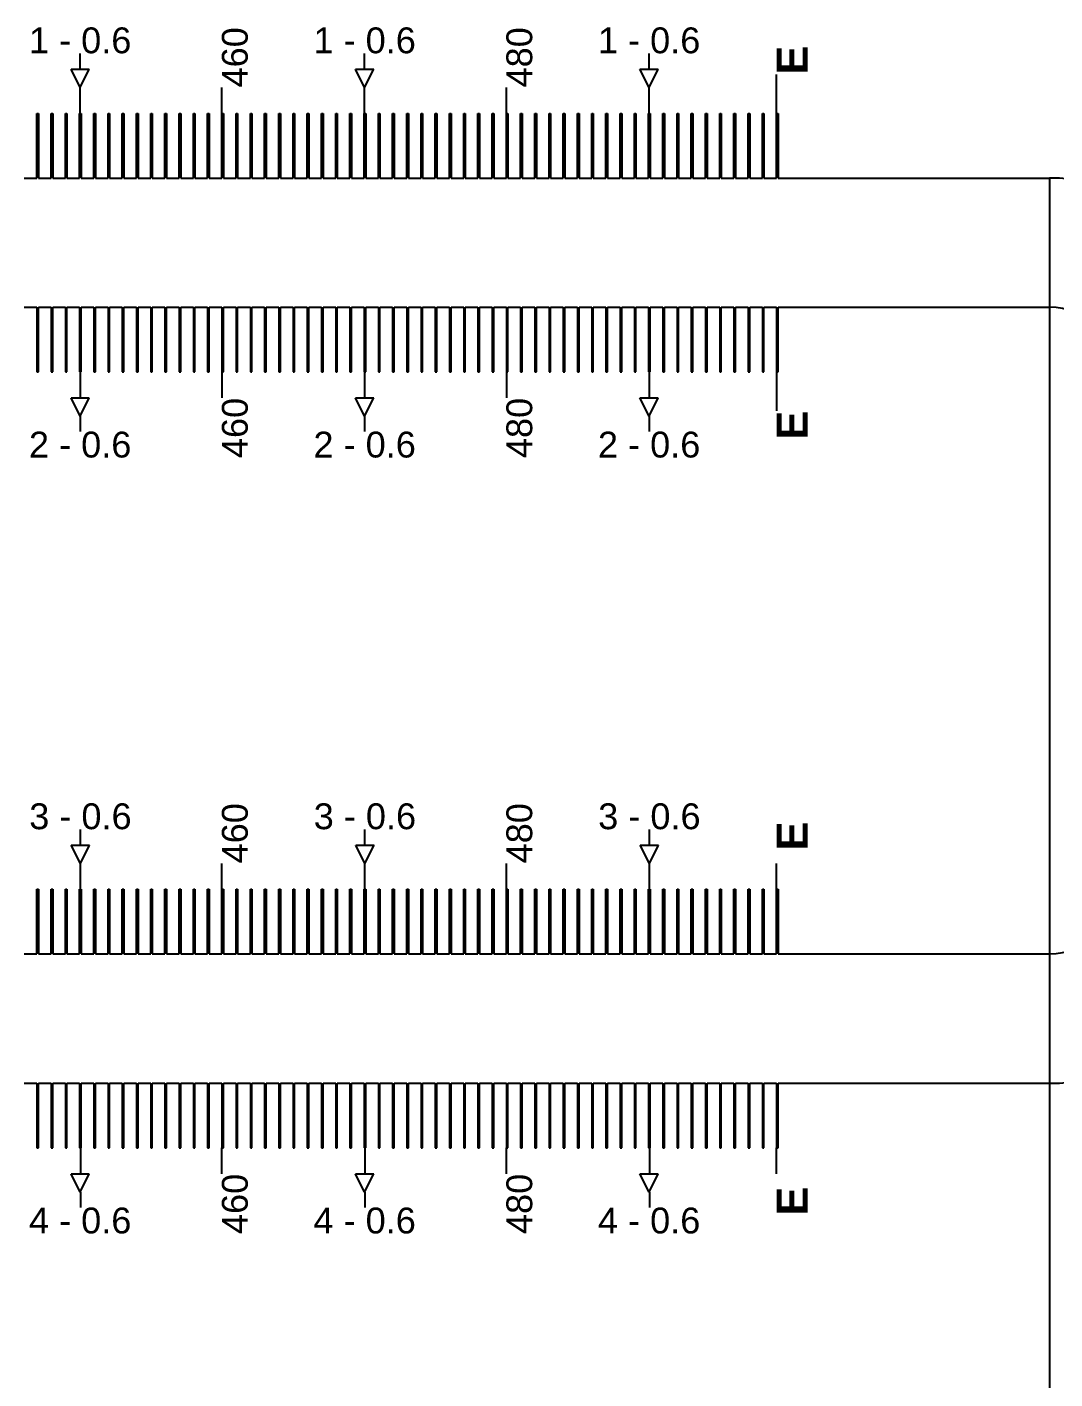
# Model space of a CAD drawing. Extents: x -119394 to 128420, y 74496 to 185496.
# Drawn here: x 46285 to 46682, y 112807 to 113329 of the extents above; entities that cross this region are included whole.
import ezdxf

# ---------------------------------------------------------------- set-up
doc = ezdxf.new("R2010")
doc.units = 13
for name, color, linetype in [('CL - Label-1', 120, 'Continuous'), ('CL - Label-2', 132, 'Continuous'), ('CL - Main', 150, 'Continuous')]:
    doc.layers.add(name, color=color, linetype=linetype)
doc.layers.add('CL - Sub-Micro', color=7, linetype='Continuous', true_color=0x47d1ff)
doc.styles.get("Standard").update_dxf_attribs({"font": 'arial.ttf'})

msp = doc.modelspace()

# ---------------------------------------------------------------- linework, layer by layer
for p, q in [((46305.49, 113312.94), (46305.49, 113318.94)), ((46415.49, 113312.94), (46415.49, 113318.94)), ((46525.49, 113312.94), (46525.49, 113318.94)), ((46574.79, 113295.86), (46574.79, 113310.86)), ((46305.49, 113295.86), (46305.49, 113305.86)), ((46360.29, 113295.86), (46360.29, 113305.86)), ((46415.49, 113295.86), (46415.49, 113305.86)), ((46470.29, 113295.86), (46470.29, 113305.86)), ((46525.49, 113295.86), (46525.49, 113305.86)), ((46680.29, 113270.86), (46680.29, 112320.86)), ((46305.49, 113195.86), (46305.49, 113185.86)), ((46360.29, 113195.86), (46360.29, 113185.86)), ((46415.49, 113195.86), (46415.49, 113185.86)), ((46470.29, 113195.86), (46470.29, 113185.86)), ((46525.49, 113195.86), (46525.49, 113185.86)), ((46574.79, 113195.86), (46574.79, 113180.86)), ((46305.49, 113178.79), (46305.49, 113172.79)), ((46415.49, 113178.79), (46415.49, 113172.79)), ((46525.49, 113178.79), (46525.49, 113172.79)), ((46305.59, 113012.94), (46305.59, 113018.94)), ((46415.59, 113012.94), (46415.59, 113018.94)), ((46525.59, 113012.94), (46525.59, 113018.94)), ((46305.59, 112995.86), (46305.59, 113005.86)), ((46360.29, 112995.86), (46360.29, 113005.86)), ((46415.59, 112995.86), (46415.59, 113005.86)), ((46470.29, 112995.86), (46470.29, 113005.86)), ((46525.59, 112995.86), (46525.59, 113005.86)), ((46574.79, 112995.86), (46574.79, 113005.86)), ((46305.59, 112895.86), (46305.59, 112885.86)), ((46360.29, 112885.86), (46360.29, 112895.86)), ((46415.59, 112895.86), (46415.59, 112885.86)), ((46470.29, 112885.86), (46470.29, 112895.86)), ((46525.59, 112895.86), (46525.59, 112885.86)), ((46574.79, 112885.86), (46574.79, 112895.86)), ((46305.59, 112878.79), (46305.59, 112872.79)), ((46415.59, 112878.79), (46415.59, 112872.79)), ((46525.59, 112878.79), (46525.59, 112872.79))]:
    msp.add_line(p, q)
at = {"layer": 'CL - Label-2'}
for p, q in [((46305.49, 113305.86), (46301.95, 113312.96)), ((46301.95, 113312.96), (46309.02, 113312.96)), ((46305.49, 113305.86), (46309.02, 113312.96)), ((46415.49, 113305.86), (46411.95, 113312.96)), ((46411.95, 113312.96), (46419.02, 113312.96)), ((46415.49, 113305.86), (46419.02, 113312.96)), ((46525.49, 113305.86), (46521.95, 113312.96)), ((46521.95, 113312.96), (46529.02, 113312.96)), ((46525.49, 113305.86), (46529.02, 113312.96)), ((46305.49, 113178.79), (46301.95, 113185.89)), ((46301.95, 113185.89), (46309.02, 113185.89)), ((46305.49, 113178.79), (46309.02, 113185.89)), ((46415.49, 113178.79), (46411.95, 113185.89)), ((46411.95, 113185.89), (46419.02, 113185.89)), ((46415.49, 113178.79), (46419.02, 113185.89)), ((46525.49, 113178.79), (46521.95, 113185.89)), ((46521.95, 113185.89), (46529.02, 113185.89)), ((46525.49, 113178.79), (46529.02, 113185.89)), ((46305.59, 113005.86), (46302.05, 113012.96)), ((46302.05, 113012.96), (46309.12, 113012.96)), ((46305.59, 113005.86), (46309.12, 113012.96)), ((46415.59, 113005.86), (46412.05, 113012.96)), ((46412.05, 113012.96), (46419.12, 113012.96)), ((46415.59, 113005.86), (46419.12, 113012.96)), ((46525.59, 113005.86), (46522.05, 113012.96)), ((46522.05, 113012.96), (46529.12, 113012.96)), ((46525.59, 113005.86), (46529.12, 113012.96)), ((46305.49, 112878.79), (46301.95, 112885.89)), ((46301.95, 112885.89), (46309.02, 112885.89)), ((46305.49, 112878.79), (46309.02, 112885.89)), ((46415.49, 112878.79), (46411.95, 112885.89)), ((46411.95, 112885.89), (46419.02, 112885.89)), ((46415.49, 112878.79), (46419.02, 112885.89)), ((46525.49, 112878.79), (46521.95, 112885.89)), ((46521.95, 112885.89), (46529.02, 112885.89)), ((46525.49, 112878.79), (46529.02, 112885.89))]:
    msp.add_line(p, q, dxfattribs=at)
at = {"layer": 'CL - Main'}
for centre, radius, start, end in [((46680.29, 113195.86), 75, 0, 90), ((46680.29, 113195.86), 25, 0, 90), ((46680.29, 112995.86), 25, 270, 0), ((46680.29, 112995.86), 75, 270, 0)]:
    msp.add_arc(centre, radius, start, end, dxfattribs=at)
at = {"layer": 'CL - Sub-Micro'}
for p, q in [((46288.79, 113270.86), (46288.79, 113295.86)), ((46288.79, 113295.86), (46289.39, 113295.86)), ((46289.39, 113295.86), (46289.39, 113270.86)), ((46294.29, 113270.86), (46294.29, 113295.86)), ((46294.29, 113295.86), (46294.89, 113295.86)), ((46294.89, 113295.86), (46294.89, 113270.86)), ((46299.79, 113270.86), (46299.79, 113295.86)), ((46299.79, 113295.86), (46300.39, 113295.86)), ((46300.39, 113295.86), (46300.39, 113270.86)), ((46305.29, 113270.86), (46305.29, 113295.86)), ((46305.29, 113295.86), (46305.89, 113295.86)), ((46305.89, 113295.86), (46305.89, 113270.86)), ((46310.79, 113270.86), (46310.79, 113295.86)), ((46310.79, 113295.86), (46311.39, 113295.86)), ((46311.39, 113295.86), (46311.39, 113270.86)), ((46316.29, 113270.86), (46316.29, 113295.86)), ((46316.29, 113295.86), (46316.89, 113295.86)), ((46316.89, 113295.86), (46316.89, 113270.86)), ((46321.79, 113270.86), (46321.79, 113295.86)), ((46321.79, 113295.86), (46322.39, 113295.86)), ((46322.39, 113295.86), (46322.39, 113270.86)), ((46327.29, 113270.86), (46327.29, 113295.86)), ((46327.29, 113295.86), (46327.89, 113295.86)), ((46327.89, 113295.86), (46327.89, 113270.86)), ((46332.79, 113270.86), (46332.79, 113295.86)), ((46332.79, 113295.86), (46333.39, 113295.86)), ((46333.39, 113295.86), (46333.39, 113270.86)), ((46338.29, 113270.86), (46338.29, 113295.86)), ((46338.29, 113295.86), (46338.89, 113295.86)), ((46338.89, 113295.86), (46338.89, 113270.86)), ((46343.79, 113270.86), (46343.79, 113295.86)), ((46343.79, 113295.86), (46344.39, 113295.86)), ((46344.39, 113295.86), (46344.39, 113270.86)), ((46349.29, 113270.86), (46349.29, 113295.86)), ((46349.29, 113295.86), (46349.89, 113295.86)), ((46349.89, 113295.86), (46349.89, 113270.86)), ((46354.79, 113270.86), (46354.79, 113295.86)), ((46354.79, 113295.86), (46355.39, 113295.86)), ((46355.39, 113295.86), (46355.39, 113270.86)), ((46360.29, 113270.86), (46360.29, 113295.86)), ((46360.29, 113295.86), (46360.89, 113295.86)), ((46360.89, 113295.86), (46360.89, 113270.86)), ((46365.79, 113270.86), (46365.79, 113295.86)), ((46365.79, 113295.86), (46366.39, 113295.86)), ((46366.39, 113295.86), (46366.39, 113270.86)), ((46371.29, 113270.86), (46371.29, 113295.86)), ((46371.29, 113295.86), (46371.89, 113295.86)), ((46371.89, 113295.86), (46371.89, 113270.86)), ((46376.79, 113270.86), (46376.79, 113295.86)), ((46376.79, 113295.86), (46377.39, 113295.86)), ((46377.39, 113295.86), (46377.39, 113270.86)), ((46382.29, 113270.86), (46382.29, 113295.86)), ((46382.29, 113295.86), (46382.89, 113295.86)), ((46382.89, 113295.86), (46382.89, 113270.86)), ((46387.79, 113270.86), (46387.79, 113295.86)), ((46387.79, 113295.86), (46388.39, 113295.86)), ((46388.39, 113295.86), (46388.39, 113270.86)), ((46393.29, 113270.86), (46393.29, 113295.86)), ((46393.29, 113295.86), (46393.89, 113295.86)), ((46393.89, 113295.86), (46393.89, 113270.86)), ((46398.79, 113270.86), (46398.79, 113295.86)), ((46398.79, 113295.86), (46399.39, 113295.86)), ((46399.39, 113295.86), (46399.39, 113270.86)), ((46404.29, 113270.86), (46404.29, 113295.86)), ((46404.29, 113295.86), (46404.89, 113295.86)), ((46404.89, 113295.86), (46404.89, 113270.86)), ((46409.79, 113270.86), (46409.79, 113295.86)), ((46409.79, 113295.86), (46410.39, 113295.86)), ((46410.39, 113295.86), (46410.39, 113270.86)), ((46415.29, 113270.86), (46415.29, 113295.86)), ((46415.29, 113295.86), (46415.89, 113295.86)), ((46415.89, 113295.86), (46415.89, 113270.86)), ((46420.79, 113270.86), (46420.79, 113295.86)), ((46420.79, 113295.86), (46421.39, 113295.86)), ((46421.39, 113295.86), (46421.39, 113270.86)), ((46426.29, 113270.86), (46426.29, 113295.86)), ((46426.29, 113295.86), (46426.89, 113295.86)), ((46426.89, 113295.86), (46426.89, 113270.86)), ((46431.79, 113270.86), (46431.79, 113295.86)), ((46431.79, 113295.86), (46432.39, 113295.86)), ((46432.39, 113295.86), (46432.39, 113270.86)), ((46437.29, 113270.86), (46437.29, 113295.86)), ((46437.29, 113295.86), (46437.89, 113295.86)), ((46437.89, 113295.86), (46437.89, 113270.86)), ((46442.79, 113270.86), (46442.79, 113295.86)), ((46442.79, 113295.86), (46443.39, 113295.86)), ((46443.39, 113295.86), (46443.39, 113270.86)), ((46448.29, 113270.86), (46448.29, 113295.86)), ((46448.29, 113295.86), (46448.89, 113295.86)), ((46448.89, 113295.86), (46448.89, 113270.86)), ((46453.79, 113270.86), (46453.79, 113295.86)), ((46453.79, 113295.86), (46454.39, 113295.86)), ((46454.39, 113295.86), (46454.39, 113270.86)), ((46459.29, 113270.86), (46459.29, 113295.86)), ((46459.29, 113295.86), (46459.89, 113295.86)), ((46459.89, 113295.86), (46459.89, 113270.86)), ((46464.79, 113270.86), (46464.79, 113295.86)), ((46464.79, 113295.86), (46465.39, 113295.86)), ((46465.39, 113295.86), (46465.39, 113270.86)), ((46470.29, 113270.86), (46470.29, 113295.86)), ((46470.29, 113295.86), (46470.89, 113295.86)), ((46470.89, 113295.86), (46470.89, 113270.86)), ((46475.79, 113270.86), (46475.79, 113295.86)), ((46475.79, 113295.86), (46476.39, 113295.86)), ((46476.39, 113295.86), (46476.39, 113270.86)), ((46481.29, 113270.86), (46481.29, 113295.86)), ((46481.29, 113295.86), (46481.89, 113295.86)), ((46481.89, 113295.86), (46481.89, 113270.86)), ((46486.79, 113270.86), (46486.79, 113295.86)), ((46486.79, 113295.86), (46487.39, 113295.86)), ((46487.39, 113295.86), (46487.39, 113270.86)), ((46492.29, 113270.86), (46492.29, 113295.86)), ((46492.29, 113295.86), (46492.89, 113295.86)), ((46492.89, 113295.86), (46492.89, 113270.86)), ((46497.79, 113270.86), (46497.79, 113295.86)), ((46497.79, 113295.86), (46498.39, 113295.86)), ((46498.39, 113295.86), (46498.39, 113270.86)), ((46503.29, 113270.86), (46503.29, 113295.86)), ((46503.29, 113295.86), (46503.89, 113295.86)), ((46503.89, 113295.86), (46503.89, 113270.86)), ((46508.79, 113270.86), (46508.79, 113295.86)), ((46508.79, 113295.86), (46509.39, 113295.86)), ((46509.39, 113295.86), (46509.39, 113270.86)), ((46514.29, 113270.86), (46514.29, 113295.86)), ((46514.29, 113295.86), (46514.89, 113295.86)), ((46514.89, 113295.86), (46514.89, 113270.86)), ((46519.79, 113270.86), (46519.79, 113295.86)), ((46519.79, 113295.86), (46520.39, 113295.86)), ((46520.39, 113295.86), (46520.39, 113270.86)), ((46525.29, 113270.86), (46525.29, 113295.86)), ((46525.29, 113295.86), (46525.89, 113295.86)), ((46525.89, 113295.86), (46525.89, 113270.86)), ((46530.79, 113270.86), (46530.79, 113295.86)), ((46530.79, 113295.86), (46531.39, 113295.86)), ((46531.39, 113295.86), (46531.39, 113270.86)), ((46536.29, 113270.86), (46536.29, 113295.86)), ((46536.29, 113295.86), (46536.89, 113295.86)), ((46536.89, 113295.86), (46536.89, 113270.86)), ((46541.79, 113270.86), (46541.79, 113295.86)), ((46541.79, 113295.86), (46542.39, 113295.86)), ((46542.39, 113295.86), (46542.39, 113270.86)), ((46547.29, 113270.86), (46547.29, 113295.86)), ((46547.29, 113295.86), (46547.89, 113295.86)), ((46547.89, 113295.86), (46547.89, 113270.86)), ((46552.79, 113270.86), (46552.79, 113295.86)), ((46552.79, 113295.86), (46553.39, 113295.86)), ((46553.39, 113295.86), (46553.39, 113270.86)), ((46558.29, 113270.86), (46558.29, 113295.86)), ((46558.29, 113295.86), (46558.89, 113295.86)), ((46558.89, 113295.86), (46558.89, 113270.86)), ((46563.79, 113270.86), (46563.79, 113295.86)), ((46563.79, 113295.86), (46564.39, 113295.86)), ((46564.39, 113295.86), (46564.39, 113270.86)), ((46569.29, 113270.86), (46569.29, 113295.86)), ((46569.29, 113295.86), (46569.89, 113295.86)), ((46569.89, 113295.86), (46569.89, 113270.86)), ((46574.79, 113270.86), (46574.79, 113295.86)), ((46574.79, 113295.86), (46575.39, 113295.86)), ((46575.39, 113295.86), (46575.39, 113270.86)), ((46283.89, 113270.86), (46288.79, 113270.86)), ((46289.39, 113270.86), (46294.29, 113270.86)), ((46294.89, 113270.86), (46299.79, 113270.86)), ((46300.39, 113270.86), (46305.29, 113270.86)), ((46305.89, 113270.86), (46310.79, 113270.86)), ((46311.39, 113270.86), (46316.29, 113270.86)), ((46316.89, 113270.86), (46321.79, 113270.86)), ((46322.39, 113270.86), (46327.29, 113270.86)), ((46327.89, 113270.86), (46332.79, 113270.86)), ((46333.39, 113270.86), (46338.29, 113270.86)), ((46338.89, 113270.86), (46343.79, 113270.86)), ((46344.39, 113270.86), (46349.29, 113270.86)), ((46349.89, 113270.86), (46354.79, 113270.86)), ((46355.39, 113270.86), (46360.29, 113270.86)), ((46360.89, 113270.86), (46365.79, 113270.86)), ((46366.39, 113270.86), (46371.29, 113270.86)), ((46371.89, 113270.86), (46376.79, 113270.86)), ((46377.39, 113270.86), (46382.29, 113270.86)), ((46382.89, 113270.86), (46387.79, 113270.86)), ((46388.39, 113270.86), (46393.29, 113270.86)), ((46393.89, 113270.86), (46398.79, 113270.86)), ((46399.39, 113270.86), (46404.29, 113270.86)), ((46404.89, 113270.86), (46409.79, 113270.86)), ((46410.39, 113270.86), (46415.29, 113270.86)), ((46415.89, 113270.86), (46420.79, 113270.86)), ((46421.39, 113270.86), (46426.29, 113270.86)), ((46426.89, 113270.86), (46431.79, 113270.86)), ((46432.39, 113270.86), (46437.29, 113270.86)), ((46437.89, 113270.86), (46442.79, 113270.86)), ((46443.39, 113270.86), (46448.29, 113270.86)), ((46448.89, 113270.86), (46453.79, 113270.86)), ((46454.39, 113270.86), (46459.29, 113270.86)), ((46459.89, 113270.86), (46464.79, 113270.86)), ((46465.39, 113270.86), (46470.29, 113270.86)), ((46470.89, 113270.86), (46475.79, 113270.86)), ((46476.39, 113270.86), (46481.29, 113270.86)), ((46481.89, 113270.86), (46486.79, 113270.86)), ((46487.39, 113270.86), (46492.29, 113270.86)), ((46492.89, 113270.86), (46497.79, 113270.86)), ((46498.39, 113270.86), (46503.29, 113270.86)), ((46503.89, 113270.86), (46508.79, 113270.86)), ((46509.39, 113270.86), (46514.29, 113270.86)), ((46514.89, 113270.86), (46519.79, 113270.86)), ((46520.39, 113270.86), (46525.29, 113270.86)), ((46525.89, 113270.86), (46530.79, 113270.86)), ((46531.39, 113270.86), (46536.29, 113270.86)), ((46536.89, 113270.86), (46541.79, 113270.86)), ((46542.39, 113270.86), (46547.29, 113270.86)), ((46547.89, 113270.86), (46552.79, 113270.86)), ((46553.39, 113270.86), (46558.29, 113270.86)), ((46558.89, 113270.86), (46563.79, 113270.86)), ((46564.39, 113270.86), (46569.29, 113270.86)), ((46569.89, 113270.86), (46574.79, 113270.86)), ((46575.39, 113270.86), (46580.29, 113270.86)), ((46580.29, 113270.86), (46680.29, 113270.86)), ((46283.89, 113220.86), (46288.79, 113220.86)), ((46288.79, 113220.86), (46288.79, 113195.86)), ((46289.39, 113195.86), (46289.39, 113220.86)), ((46289.39, 113220.86), (46294.29, 113220.86)), ((46294.29, 113220.86), (46294.29, 113195.86)), ((46294.89, 113195.86), (46294.89, 113220.86)), ((46294.89, 113220.86), (46299.79, 113220.86)), ((46299.79, 113220.86), (46299.79, 113195.86)), ((46300.39, 113195.86), (46300.39, 113220.86)), ((46300.39, 113220.86), (46305.29, 113220.86)), ((46305.29, 113220.86), (46305.29, 113195.86)), ((46305.89, 113195.86), (46305.89, 113220.86)), ((46305.89, 113220.86), (46310.79, 113220.86)), ((46310.79, 113220.86), (46310.79, 113195.86)), ((46311.39, 113195.86), (46311.39, 113220.86)), ((46311.39, 113220.86), (46316.29, 113220.86)), ((46316.29, 113220.86), (46316.29, 113195.86)), ((46316.89, 113195.86), (46316.89, 113220.86)), ((46316.89, 113220.86), (46321.79, 113220.86)), ((46321.79, 113220.86), (46321.79, 113195.86)), ((46322.39, 113195.86), (46322.39, 113220.86)), ((46322.39, 113220.86), (46327.29, 113220.86)), ((46327.29, 113220.86), (46327.29, 113195.86)), ((46327.89, 113195.86), (46327.89, 113220.86)), ((46327.89, 113220.86), (46332.79, 113220.86)), ((46332.79, 113220.86), (46332.79, 113195.86)), ((46333.39, 113195.86), (46333.39, 113220.86)), ((46333.39, 113220.86), (46338.29, 113220.86)), ((46338.29, 113220.86), (46338.29, 113195.86)), ((46338.89, 113195.86), (46338.89, 113220.86)), ((46338.89, 113220.86), (46343.79, 113220.86)), ((46343.79, 113220.86), (46343.79, 113195.86)), ((46344.39, 113195.86), (46344.39, 113220.86)), ((46344.39, 113220.86), (46349.29, 113220.86)), ((46349.29, 113220.86), (46349.29, 113195.86)), ((46349.89, 113195.86), (46349.89, 113220.86)), ((46349.89, 113220.86), (46354.79, 113220.86)), ((46354.79, 113220.86), (46354.79, 113195.86)), ((46355.39, 113195.86), (46355.39, 113220.86)), ((46355.39, 113220.86), (46360.29, 113220.86)), ((46360.29, 113220.86), (46360.29, 113195.86)), ((46360.89, 113195.86), (46360.89, 113220.86)), ((46360.89, 113220.86), (46365.79, 113220.86)), ((46365.79, 113220.86), (46365.79, 113195.86)), ((46366.39, 113195.86), (46366.39, 113220.86)), ((46366.39, 113220.86), (46371.29, 113220.86)), ((46371.29, 113220.86), (46371.29, 113195.86)), ((46371.89, 113195.86), (46371.89, 113220.86)), ((46371.89, 113220.86), (46376.79, 113220.86)), ((46376.79, 113220.86), (46376.79, 113195.86)), ((46377.39, 113195.86), (46377.39, 113220.86)), ((46377.39, 113220.86), (46382.29, 113220.86)), ((46382.29, 113220.86), (46382.29, 113195.86)), ((46382.89, 113195.86), (46382.89, 113220.86)), ((46382.89, 113220.86), (46387.79, 113220.86)), ((46387.79, 113220.86), (46387.79, 113195.86)), ((46388.39, 113195.86), (46388.39, 113220.86)), ((46388.39, 113220.86), (46393.29, 113220.86)), ((46393.29, 113220.86), (46393.29, 113195.86)), ((46393.89, 113195.86), (46393.89, 113220.86)), ((46393.89, 113220.86), (46398.79, 113220.86)), ((46398.79, 113220.86), (46398.79, 113195.86)), ((46399.39, 113195.86), (46399.39, 113220.86)), ((46399.39, 113220.86), (46404.29, 113220.86)), ((46404.29, 113220.86), (46404.29, 113195.86)), ((46404.89, 113195.86), (46404.89, 113220.86)), ((46404.89, 113220.86), (46409.79, 113220.86)), ((46409.79, 113220.86), (46409.79, 113195.86)), ((46410.39, 113195.86), (46410.39, 113220.86)), ((46410.39, 113220.86), (46415.29, 113220.86)), ((46415.29, 113220.86), (46415.29, 113195.86)), ((46415.89, 113195.86), (46415.89, 113220.86)), ((46415.89, 113220.86), (46420.79, 113220.86)), ((46420.79, 113220.86), (46420.79, 113195.86)), ((46421.39, 113195.86), (46421.39, 113220.86)), ((46421.39, 113220.86), (46426.29, 113220.86)), ((46426.29, 113220.86), (46426.29, 113195.86)), ((46426.89, 113195.86), (46426.89, 113220.86)), ((46426.89, 113220.86), (46431.79, 113220.86)), ((46431.79, 113220.86), (46431.79, 113195.86)), ((46432.39, 113195.86), (46432.39, 113220.86)), ((46432.39, 113220.86), (46437.29, 113220.86)), ((46437.29, 113220.86), (46437.29, 113195.86)), ((46437.89, 113195.86), (46437.89, 113220.86)), ((46437.89, 113220.86), (46442.79, 113220.86)), ((46442.79, 113220.86), (46442.79, 113195.86)), ((46443.39, 113195.86), (46443.39, 113220.86)), ((46443.39, 113220.86), (46448.29, 113220.86)), ((46448.29, 113220.86), (46448.29, 113195.86)), ((46448.89, 113195.86), (46448.89, 113220.86)), ((46448.89, 113220.86), (46453.79, 113220.86)), ((46453.79, 113220.86), (46453.79, 113195.86)), ((46454.39, 113195.86), (46454.39, 113220.86)), ((46454.39, 113220.86), (46459.29, 113220.86)), ((46459.29, 113220.86), (46459.29, 113195.86)), ((46459.89, 113195.86), (46459.89, 113220.86)), ((46459.89, 113220.86), (46464.79, 113220.86)), ((46464.79, 113220.86), (46464.79, 113195.86)), ((46465.39, 113195.86), (46465.39, 113220.86)), ((46465.39, 113220.86), (46470.29, 113220.86)), ((46470.29, 113220.86), (46470.29, 113195.86)), ((46470.89, 113195.86), (46470.89, 113220.86)), ((46470.89, 113220.86), (46475.79, 113220.86)), ((46475.79, 113220.86), (46475.79, 113195.86)), ((46476.39, 113195.86), (46476.39, 113220.86)), ((46476.39, 113220.86), (46481.29, 113220.86)), ((46481.29, 113220.86), (46481.29, 113195.86)), ((46481.89, 113195.86), (46481.89, 113220.86)), ((46481.89, 113220.86), (46486.79, 113220.86)), ((46486.79, 113220.86), (46486.79, 113195.86)), ((46487.39, 113195.86), (46487.39, 113220.86)), ((46487.39, 113220.86), (46492.29, 113220.86)), ((46492.29, 113220.86), (46492.29, 113195.86)), ((46492.89, 113195.86), (46492.89, 113220.86)), ((46492.89, 113220.86), (46497.79, 113220.86)), ((46497.79, 113220.86), (46497.79, 113195.86)), ((46498.39, 113195.86), (46498.39, 113220.86)), ((46498.39, 113220.86), (46503.29, 113220.86)), ((46503.29, 113220.86), (46503.29, 113195.86)), ((46503.89, 113195.86), (46503.89, 113220.86)), ((46503.89, 113220.86), (46508.79, 113220.86)), ((46508.79, 113220.86), (46508.79, 113195.86)), ((46509.39, 113195.86), (46509.39, 113220.86)), ((46509.39, 113220.86), (46514.29, 113220.86)), ((46514.29, 113220.86), (46514.29, 113195.86)), ((46514.89, 113195.86), (46514.89, 113220.86)), ((46514.89, 113220.86), (46519.79, 113220.86)), ((46519.79, 113220.86), (46519.79, 113195.86)), ((46520.39, 113195.86), (46520.39, 113220.86)), ((46520.39, 113220.86), (46525.29, 113220.86)), ((46525.29, 113220.86), (46525.29, 113195.86)), ((46525.89, 113195.86), (46525.89, 113220.86)), ((46525.89, 113220.86), (46530.79, 113220.86)), ((46530.79, 113220.86), (46530.79, 113195.86)), ((46531.39, 113195.86), (46531.39, 113220.86)), ((46531.39, 113220.86), (46536.29, 113220.86)), ((46536.29, 113220.86), (46536.29, 113195.86)), ((46536.89, 113195.86), (46536.89, 113220.86)), ((46536.89, 113220.86), (46541.79, 113220.86)), ((46541.79, 113220.86), (46541.79, 113195.86)), ((46542.39, 113195.86), (46542.39, 113220.86)), ((46542.39, 113220.86), (46547.29, 113220.86)), ((46547.29, 113220.86), (46547.29, 113195.86)), ((46547.89, 113195.86), (46547.89, 113220.86)), ((46547.89, 113220.86), (46552.79, 113220.86)), ((46552.79, 113220.86), (46552.79, 113195.86)), ((46553.39, 113195.86), (46553.39, 113220.86)), ((46553.39, 113220.86), (46558.29, 113220.86)), ((46558.29, 113220.86), (46558.29, 113195.86)), ((46558.89, 113195.86), (46558.89, 113220.86)), ((46558.89, 113220.86), (46563.79, 113220.86)), ((46563.79, 113220.86), (46563.79, 113195.86)), ((46564.39, 113195.86), (46564.39, 113220.86)), ((46564.39, 113220.86), (46569.29, 113220.86)), ((46569.29, 113220.86), (46569.29, 113195.86)), ((46569.89, 113195.86), (46569.89, 113220.86)), ((46569.89, 113220.86), (46574.79, 113220.86)), ((46574.79, 113220.86), (46574.79, 113195.86)), ((46575.39, 113195.86), (46575.39, 113220.86)), ((46575.39, 113220.86), (46580.29, 113220.86)), ((46580.29, 113220.86), (46680.29, 113220.86)), ((46288.79, 113195.86), (46289.39, 113195.86)), ((46294.29, 113195.86), (46294.89, 113195.86)), ((46299.79, 113195.86), (46300.39, 113195.86)), ((46305.29, 113195.86), (46305.89, 113195.86)), ((46310.79, 113195.86), (46311.39, 113195.86)), ((46316.29, 113195.86), (46316.89, 113195.86)), ((46321.79, 113195.86), (46322.39, 113195.86)), ((46327.29, 113195.86), (46327.89, 113195.86)), ((46332.79, 113195.86), (46333.39, 113195.86)), ((46338.29, 113195.86), (46338.89, 113195.86)), ((46343.79, 113195.86), (46344.39, 113195.86)), ((46349.29, 113195.86), (46349.89, 113195.86)), ((46354.79, 113195.86), (46355.39, 113195.86)), ((46360.29, 113195.86), (46360.89, 113195.86)), ((46365.79, 113195.86), (46366.39, 113195.86)), ((46371.29, 113195.86), (46371.89, 113195.86)), ((46376.79, 113195.86), (46377.39, 113195.86)), ((46382.29, 113195.86), (46382.89, 113195.86)), ((46387.79, 113195.86), (46388.39, 113195.86)), ((46393.29, 113195.86), (46393.89, 113195.86)), ((46398.79, 113195.86), (46399.39, 113195.86)), ((46404.29, 113195.86), (46404.89, 113195.86)), ((46409.79, 113195.86), (46410.39, 113195.86)), ((46415.29, 113195.86), (46415.89, 113195.86)), ((46420.79, 113195.86), (46421.39, 113195.86)), ((46426.29, 113195.86), (46426.89, 113195.86)), ((46431.79, 113195.86), (46432.39, 113195.86)), ((46437.29, 113195.86), (46437.89, 113195.86)), ((46442.79, 113195.86), (46443.39, 113195.86)), ((46448.29, 113195.86), (46448.89, 113195.86)), ((46453.79, 113195.86), (46454.39, 113195.86)), ((46459.29, 113195.86), (46459.89, 113195.86)), ((46464.79, 113195.86), (46465.39, 113195.86)), ((46470.29, 113195.86), (46470.89, 113195.86)), ((46475.79, 113195.86), (46476.39, 113195.86)), ((46481.29, 113195.86), (46481.89, 113195.86)), ((46486.79, 113195.86), (46487.39, 113195.86)), ((46492.29, 113195.86), (46492.89, 113195.86)), ((46497.79, 113195.86), (46498.39, 113195.86)), ((46503.29, 113195.86), (46503.89, 113195.86)), ((46508.79, 113195.86), (46509.39, 113195.86)), ((46514.29, 113195.86), (46514.89, 113195.86)), ((46519.79, 113195.86), (46520.39, 113195.86)), ((46525.29, 113195.86), (46525.89, 113195.86)), ((46530.79, 113195.86), (46531.39, 113195.86)), ((46536.29, 113195.86), (46536.89, 113195.86)), ((46541.79, 113195.86), (46542.39, 113195.86)), ((46547.29, 113195.86), (46547.89, 113195.86)), ((46552.79, 113195.86), (46553.39, 113195.86)), ((46558.29, 113195.86), (46558.89, 113195.86)), ((46563.79, 113195.86), (46564.39, 113195.86)), ((46569.29, 113195.86), (46569.89, 113195.86)), ((46574.79, 113195.86), (46575.39, 113195.86)), ((46288.79, 112970.86), (46288.79, 112995.86)), ((46288.79, 112995.86), (46289.39, 112995.86)), ((46289.39, 112995.86), (46289.39, 112970.86)), ((46294.29, 112970.86), (46294.29, 112995.86)), ((46294.29, 112995.86), (46294.89, 112995.86)), ((46294.89, 112995.86), (46294.89, 112970.86)), ((46299.79, 112970.86), (46299.79, 112995.86)), ((46299.79, 112995.86), (46300.39, 112995.86)), ((46300.39, 112995.86), (46300.39, 112970.86)), ((46305.29, 112970.86), (46305.29, 112995.86)), ((46305.29, 112995.86), (46305.89, 112995.86)), ((46305.89, 112995.86), (46305.89, 112970.86)), ((46310.79, 112970.86), (46310.79, 112995.86)), ((46310.79, 112995.86), (46311.39, 112995.86)), ((46311.39, 112995.86), (46311.39, 112970.86)), ((46316.29, 112970.86), (46316.29, 112995.86)), ((46316.29, 112995.86), (46316.89, 112995.86)), ((46316.89, 112995.86), (46316.89, 112970.86)), ((46321.79, 112970.86), (46321.79, 112995.86)), ((46321.79, 112995.86), (46322.39, 112995.86)), ((46322.39, 112995.86), (46322.39, 112970.86)), ((46327.29, 112970.86), (46327.29, 112995.86)), ((46327.29, 112995.86), (46327.89, 112995.86)), ((46327.89, 112995.86), (46327.89, 112970.86)), ((46332.79, 112970.86), (46332.79, 112995.86)), ((46332.79, 112995.86), (46333.39, 112995.86)), ((46333.39, 112995.86), (46333.39, 112970.86)), ((46338.29, 112970.86), (46338.29, 112995.86)), ((46338.29, 112995.86), (46338.89, 112995.86)), ((46338.89, 112995.86), (46338.89, 112970.86)), ((46343.79, 112970.86), (46343.79, 112995.86)), ((46343.79, 112995.86), (46344.39, 112995.86)), ((46344.39, 112995.86), (46344.39, 112970.86)), ((46349.29, 112970.86), (46349.29, 112995.86)), ((46349.29, 112995.86), (46349.89, 112995.86)), ((46349.89, 112995.86), (46349.89, 112970.86)), ((46354.79, 112970.86), (46354.79, 112995.86)), ((46354.79, 112995.86), (46355.39, 112995.86)), ((46355.39, 112995.86), (46355.39, 112970.86)), ((46360.29, 112970.86), (46360.29, 112995.86)), ((46360.29, 112995.86), (46360.89, 112995.86)), ((46360.89, 112995.86), (46360.89, 112970.86)), ((46365.79, 112970.86), (46365.79, 112995.86)), ((46365.79, 112995.86), (46366.39, 112995.86)), ((46366.39, 112995.86), (46366.39, 112970.86)), ((46371.29, 112970.86), (46371.29, 112995.86)), ((46371.29, 112995.86), (46371.89, 112995.86)), ((46371.89, 112995.86), (46371.89, 112970.86)), ((46376.79, 112970.86), (46376.79, 112995.86)), ((46376.79, 112995.86), (46377.39, 112995.86)), ((46377.39, 112995.86), (46377.39, 112970.86)), ((46382.29, 112970.86), (46382.29, 112995.86)), ((46382.29, 112995.86), (46382.89, 112995.86)), ((46382.89, 112995.86), (46382.89, 112970.86)), ((46387.79, 112970.86), (46387.79, 112995.86)), ((46387.79, 112995.86), (46388.39, 112995.86)), ((46388.39, 112995.86), (46388.39, 112970.86)), ((46393.29, 112970.86), (46393.29, 112995.86)), ((46393.29, 112995.86), (46393.89, 112995.86)), ((46393.89, 112995.86), (46393.89, 112970.86)), ((46398.79, 112970.86), (46398.79, 112995.86)), ((46398.79, 112995.86), (46399.39, 112995.86)), ((46399.39, 112995.86), (46399.39, 112970.86)), ((46404.29, 112970.86), (46404.29, 112995.86)), ((46404.29, 112995.86), (46404.89, 112995.86)), ((46404.89, 112995.86), (46404.89, 112970.86)), ((46409.79, 112970.86), (46409.79, 112995.86)), ((46409.79, 112995.86), (46410.39, 112995.86)), ((46410.39, 112995.86), (46410.39, 112970.86)), ((46415.29, 112970.86), (46415.29, 112995.86)), ((46415.29, 112995.86), (46415.89, 112995.86)), ((46415.89, 112995.86), (46415.89, 112970.86)), ((46420.79, 112970.86), (46420.79, 112995.86)), ((46420.79, 112995.86), (46421.39, 112995.86)), ((46421.39, 112995.86), (46421.39, 112970.86)), ((46426.29, 112970.86), (46426.29, 112995.86)), ((46426.29, 112995.86), (46426.89, 112995.86)), ((46426.89, 112995.86), (46426.89, 112970.86)), ((46431.79, 112970.86), (46431.79, 112995.86)), ((46431.79, 112995.86), (46432.39, 112995.86)), ((46432.39, 112995.86), (46432.39, 112970.86)), ((46437.29, 112970.86), (46437.29, 112995.86)), ((46437.29, 112995.86), (46437.89, 112995.86)), ((46437.89, 112995.86), (46437.89, 112970.86)), ((46442.79, 112970.86), (46442.79, 112995.86)), ((46442.79, 112995.86), (46443.39, 112995.86)), ((46443.39, 112995.86), (46443.39, 112970.86)), ((46448.29, 112970.86), (46448.29, 112995.86)), ((46448.29, 112995.86), (46448.89, 112995.86)), ((46448.89, 112995.86), (46448.89, 112970.86)), ((46453.79, 112970.86), (46453.79, 112995.86)), ((46453.79, 112995.86), (46454.39, 112995.86)), ((46454.39, 112995.86), (46454.39, 112970.86)), ((46459.29, 112970.86), (46459.29, 112995.86)), ((46459.29, 112995.86), (46459.89, 112995.86)), ((46459.89, 112995.86), (46459.89, 112970.86)), ((46464.79, 112970.86), (46464.79, 112995.86)), ((46464.79, 112995.86), (46465.39, 112995.86)), ((46465.39, 112995.86), (46465.39, 112970.86)), ((46470.29, 112970.86), (46470.29, 112995.86)), ((46470.29, 112995.86), (46470.89, 112995.86)), ((46470.89, 112995.86), (46470.89, 112970.86)), ((46475.79, 112970.86), (46475.79, 112995.86)), ((46475.79, 112995.86), (46476.39, 112995.86)), ((46476.39, 112995.86), (46476.39, 112970.86)), ((46481.29, 112970.86), (46481.29, 112995.86)), ((46481.29, 112995.86), (46481.89, 112995.86)), ((46481.89, 112995.86), (46481.89, 112970.86)), ((46486.79, 112970.86), (46486.79, 112995.86)), ((46486.79, 112995.86), (46487.39, 112995.86)), ((46487.39, 112995.86), (46487.39, 112970.86)), ((46492.29, 112970.86), (46492.29, 112995.86)), ((46492.29, 112995.86), (46492.89, 112995.86)), ((46492.89, 112995.86), (46492.89, 112970.86)), ((46497.79, 112970.86), (46497.79, 112995.86)), ((46497.79, 112995.86), (46498.39, 112995.86)), ((46498.39, 112995.86), (46498.39, 112970.86)), ((46503.29, 112970.86), (46503.29, 112995.86)), ((46503.29, 112995.86), (46503.89, 112995.86)), ((46503.89, 112995.86), (46503.89, 112970.86)), ((46508.79, 112970.86), (46508.79, 112995.86)), ((46508.79, 112995.86), (46509.39, 112995.86)), ((46509.39, 112995.86), (46509.39, 112970.86)), ((46514.29, 112970.86), (46514.29, 112995.86)), ((46514.29, 112995.86), (46514.89, 112995.86)), ((46514.89, 112995.86), (46514.89, 112970.86)), ((46519.79, 112970.86), (46519.79, 112995.86)), ((46519.79, 112995.86), (46520.39, 112995.86)), ((46520.39, 112995.86), (46520.39, 112970.86)), ((46525.29, 112970.86), (46525.29, 112995.86)), ((46525.29, 112995.86), (46525.89, 112995.86)), ((46525.89, 112995.86), (46525.89, 112970.86)), ((46530.79, 112970.86), (46530.79, 112995.86)), ((46530.79, 112995.86), (46531.39, 112995.86)), ((46531.39, 112995.86), (46531.39, 112970.86)), ((46536.29, 112970.86), (46536.29, 112995.86)), ((46536.29, 112995.86), (46536.89, 112995.86)), ((46536.89, 112995.86), (46536.89, 112970.86)), ((46541.79, 112970.86), (46541.79, 112995.86)), ((46541.79, 112995.86), (46542.39, 112995.86)), ((46542.39, 112995.86), (46542.39, 112970.86)), ((46547.29, 112970.86), (46547.29, 112995.86)), ((46547.29, 112995.86), (46547.89, 112995.86)), ((46547.89, 112995.86), (46547.89, 112970.86)), ((46552.79, 112970.86), (46552.79, 112995.86)), ((46552.79, 112995.86), (46553.39, 112995.86)), ((46553.39, 112995.86), (46553.39, 112970.86)), ((46558.29, 112970.86), (46558.29, 112995.86)), ((46558.29, 112995.86), (46558.89, 112995.86)), ((46558.89, 112995.86), (46558.89, 112970.86)), ((46563.79, 112970.86), (46563.79, 112995.86)), ((46563.79, 112995.86), (46564.39, 112995.86)), ((46564.39, 112995.86), (46564.39, 112970.86)), ((46569.29, 112970.86), (46569.29, 112995.86)), ((46569.29, 112995.86), (46569.89, 112995.86)), ((46569.89, 112995.86), (46569.89, 112970.86)), ((46574.79, 112970.86), (46574.79, 112995.86)), ((46574.79, 112995.86), (46575.39, 112995.86)), ((46575.39, 112995.86), (46575.39, 112970.86)), ((46283.89, 112970.86), (46288.79, 112970.86)), ((46289.39, 112970.86), (46294.29, 112970.86)), ((46294.89, 112970.86), (46299.79, 112970.86)), ((46300.39, 112970.86), (46305.29, 112970.86)), ((46305.89, 112970.86), (46310.79, 112970.86)), ((46311.39, 112970.86), (46316.29, 112970.86)), ((46316.89, 112970.86), (46321.79, 112970.86)), ((46322.39, 112970.86), (46327.29, 112970.86)), ((46327.89, 112970.86), (46332.79, 112970.86)), ((46333.39, 112970.86), (46338.29, 112970.86)), ((46338.89, 112970.86), (46343.79, 112970.86)), ((46344.39, 112970.86), (46349.29, 112970.86)), ((46349.89, 112970.86), (46354.79, 112970.86)), ((46355.39, 112970.86), (46360.29, 112970.86)), ((46360.89, 112970.86), (46365.79, 112970.86)), ((46366.39, 112970.86), (46371.29, 112970.86)), ((46371.89, 112970.86), (46376.79, 112970.86)), ((46377.39, 112970.86), (46382.29, 112970.86)), ((46382.89, 112970.86), (46387.79, 112970.86)), ((46388.39, 112970.86), (46393.29, 112970.86)), ((46393.89, 112970.86), (46398.79, 112970.86)), ((46399.39, 112970.86), (46404.29, 112970.86)), ((46404.89, 112970.86), (46409.79, 112970.86)), ((46410.39, 112970.86), (46415.29, 112970.86)), ((46415.89, 112970.86), (46420.79, 112970.86)), ((46421.39, 112970.86), (46426.29, 112970.86)), ((46426.89, 112970.86), (46431.79, 112970.86)), ((46432.39, 112970.86), (46437.29, 112970.86)), ((46437.89, 112970.86), (46442.79, 112970.86)), ((46443.39, 112970.86), (46448.29, 112970.86)), ((46448.89, 112970.86), (46453.79, 112970.86)), ((46454.39, 112970.86), (46459.29, 112970.86)), ((46459.89, 112970.86), (46464.79, 112970.86)), ((46465.39, 112970.86), (46470.29, 112970.86)), ((46470.89, 112970.86), (46475.79, 112970.86)), ((46476.39, 112970.86), (46481.29, 112970.86)), ((46481.89, 112970.86), (46486.79, 112970.86)), ((46487.39, 112970.86), (46492.29, 112970.86)), ((46492.89, 112970.86), (46497.79, 112970.86)), ((46498.39, 112970.86), (46503.29, 112970.86)), ((46503.89, 112970.86), (46508.79, 112970.86)), ((46509.39, 112970.86), (46514.29, 112970.86)), ((46514.89, 112970.86), (46519.79, 112970.86)), ((46520.39, 112970.86), (46525.29, 112970.86)), ((46525.89, 112970.86), (46530.79, 112970.86)), ((46531.39, 112970.86), (46536.29, 112970.86)), ((46536.89, 112970.86), (46541.79, 112970.86)), ((46542.39, 112970.86), (46547.29, 112970.86)), ((46547.89, 112970.86), (46552.79, 112970.86)), ((46553.39, 112970.86), (46558.29, 112970.86)), ((46558.89, 112970.86), (46563.79, 112970.86)), ((46564.39, 112970.86), (46569.29, 112970.86)), ((46569.89, 112970.86), (46574.79, 112970.86)), ((46575.39, 112970.86), (46580.29, 112970.86)), ((46580.29, 112970.86), (46680.29, 112970.86)), ((46283.89, 112920.86), (46288.79, 112920.86)), ((46288.79, 112920.86), (46288.79, 112895.86)), ((46289.39, 112895.86), (46289.39, 112920.86)), ((46289.39, 112920.86), (46294.29, 112920.86)), ((46294.29, 112920.86), (46294.29, 112895.86)), ((46294.89, 112895.86), (46294.89, 112920.86)), ((46294.89, 112920.86), (46299.79, 112920.86)), ((46299.79, 112920.86), (46299.79, 112895.86)), ((46300.39, 112895.86), (46300.39, 112920.86)), ((46300.39, 112920.86), (46305.29, 112920.86)), ((46305.29, 112920.86), (46305.29, 112895.86)), ((46305.89, 112895.86), (46305.89, 112920.86)), ((46305.89, 112920.86), (46310.79, 112920.86)), ((46310.79, 112920.86), (46310.79, 112895.86)), ((46311.39, 112895.86), (46311.39, 112920.86)), ((46311.39, 112920.86), (46316.29, 112920.86)), ((46316.29, 112920.86), (46316.29, 112895.86)), ((46316.89, 112895.86), (46316.89, 112920.86)), ((46316.89, 112920.86), (46321.79, 112920.86)), ((46321.79, 112920.86), (46321.79, 112895.86)), ((46322.39, 112895.86), (46322.39, 112920.86)), ((46322.39, 112920.86), (46327.29, 112920.86)), ((46327.29, 112920.86), (46327.29, 112895.86)), ((46327.89, 112895.86), (46327.89, 112920.86)), ((46327.89, 112920.86), (46332.79, 112920.86)), ((46332.79, 112920.86), (46332.79, 112895.86)), ((46333.39, 112895.86), (46333.39, 112920.86)), ((46333.39, 112920.86), (46338.29, 112920.86)), ((46338.29, 112920.86), (46338.29, 112895.86)), ((46338.89, 112895.86), (46338.89, 112920.86)), ((46338.89, 112920.86), (46343.79, 112920.86)), ((46343.79, 112920.86), (46343.79, 112895.86)), ((46344.39, 112895.86), (46344.39, 112920.86)), ((46344.39, 112920.86), (46349.29, 112920.86)), ((46349.29, 112920.86), (46349.29, 112895.86)), ((46349.89, 112895.86), (46349.89, 112920.86)), ((46349.89, 112920.86), (46354.79, 112920.86)), ((46354.79, 112920.86), (46354.79, 112895.86)), ((46355.39, 112895.86), (46355.39, 112920.86)), ((46355.39, 112920.86), (46360.29, 112920.86)), ((46360.29, 112920.86), (46360.29, 112895.86)), ((46360.89, 112895.86), (46360.89, 112920.86)), ((46360.89, 112920.86), (46365.79, 112920.86)), ((46365.79, 112920.86), (46365.79, 112895.86)), ((46366.39, 112895.86), (46366.39, 112920.86)), ((46366.39, 112920.86), (46371.29, 112920.86)), ((46371.29, 112920.86), (46371.29, 112895.86)), ((46371.89, 112895.86), (46371.89, 112920.86)), ((46371.89, 112920.86), (46376.79, 112920.86)), ((46376.79, 112920.86), (46376.79, 112895.86)), ((46377.39, 112895.86), (46377.39, 112920.86)), ((46377.39, 112920.86), (46382.29, 112920.86)), ((46382.29, 112920.86), (46382.29, 112895.86)), ((46382.89, 112895.86), (46382.89, 112920.86)), ((46382.89, 112920.86), (46387.79, 112920.86)), ((46387.79, 112920.86), (46387.79, 112895.86)), ((46388.39, 112895.86), (46388.39, 112920.86)), ((46388.39, 112920.86), (46393.29, 112920.86)), ((46393.29, 112920.86), (46393.29, 112895.86)), ((46393.89, 112895.86), (46393.89, 112920.86)), ((46393.89, 112920.86), (46398.79, 112920.86)), ((46398.79, 112920.86), (46398.79, 112895.86)), ((46399.39, 112895.86), (46399.39, 112920.86)), ((46399.39, 112920.86), (46404.29, 112920.86)), ((46404.29, 112920.86), (46404.29, 112895.86)), ((46404.89, 112895.86), (46404.89, 112920.86)), ((46404.89, 112920.86), (46409.79, 112920.86)), ((46409.79, 112920.86), (46409.79, 112895.86)), ((46410.39, 112895.86), (46410.39, 112920.86)), ((46410.39, 112920.86), (46415.29, 112920.86)), ((46415.29, 112920.86), (46415.29, 112895.86)), ((46415.89, 112895.86), (46415.89, 112920.86)), ((46415.89, 112920.86), (46420.79, 112920.86)), ((46420.79, 112920.86), (46420.79, 112895.86)), ((46421.39, 112895.86), (46421.39, 112920.86)), ((46421.39, 112920.86), (46426.29, 112920.86)), ((46426.29, 112920.86), (46426.29, 112895.86)), ((46426.89, 112895.86), (46426.89, 112920.86)), ((46426.89, 112920.86), (46431.79, 112920.86)), ((46431.79, 112920.86), (46431.79, 112895.86)), ((46432.39, 112895.86), (46432.39, 112920.86)), ((46432.39, 112920.86), (46437.29, 112920.86)), ((46437.29, 112920.86), (46437.29, 112895.86)), ((46437.89, 112895.86), (46437.89, 112920.86)), ((46437.89, 112920.86), (46442.79, 112920.86)), ((46442.79, 112920.86), (46442.79, 112895.86)), ((46443.39, 112895.86), (46443.39, 112920.86)), ((46443.39, 112920.86), (46448.29, 112920.86)), ((46448.29, 112920.86), (46448.29, 112895.86)), ((46448.89, 112895.86), (46448.89, 112920.86)), ((46448.89, 112920.86), (46453.79, 112920.86)), ((46453.79, 112920.86), (46453.79, 112895.86)), ((46454.39, 112895.86), (46454.39, 112920.86)), ((46454.39, 112920.86), (46459.29, 112920.86)), ((46459.29, 112920.86), (46459.29, 112895.86)), ((46459.89, 112895.86), (46459.89, 112920.86)), ((46459.89, 112920.86), (46464.79, 112920.86)), ((46464.79, 112920.86), (46464.79, 112895.86)), ((46465.39, 112895.86), (46465.39, 112920.86)), ((46465.39, 112920.86), (46470.29, 112920.86)), ((46470.29, 112920.86), (46470.29, 112895.86)), ((46470.89, 112895.86), (46470.89, 112920.86)), ((46470.89, 112920.86), (46475.79, 112920.86)), ((46475.79, 112920.86), (46475.79, 112895.86)), ((46476.39, 112895.86), (46476.39, 112920.86)), ((46476.39, 112920.86), (46481.29, 112920.86)), ((46481.29, 112920.86), (46481.29, 112895.86)), ((46481.89, 112895.86), (46481.89, 112920.86)), ((46481.89, 112920.86), (46486.79, 112920.86)), ((46486.79, 112920.86), (46486.79, 112895.86)), ((46487.39, 112895.86), (46487.39, 112920.86)), ((46487.39, 112920.86), (46492.29, 112920.86)), ((46492.29, 112920.86), (46492.29, 112895.86)), ((46492.89, 112895.86), (46492.89, 112920.86)), ((46492.89, 112920.86), (46497.79, 112920.86)), ((46497.79, 112920.86), (46497.79, 112895.86)), ((46498.39, 112895.86), (46498.39, 112920.86)), ((46498.39, 112920.86), (46503.29, 112920.86)), ((46503.29, 112920.86), (46503.29, 112895.86)), ((46503.89, 112895.86), (46503.89, 112920.86)), ((46503.89, 112920.86), (46508.79, 112920.86)), ((46508.79, 112920.86), (46508.79, 112895.86)), ((46509.39, 112895.86), (46509.39, 112920.86)), ((46509.39, 112920.86), (46514.29, 112920.86)), ((46514.29, 112920.86), (46514.29, 112895.86)), ((46514.89, 112895.86), (46514.89, 112920.86)), ((46514.89, 112920.86), (46519.79, 112920.86)), ((46519.79, 112920.86), (46519.79, 112895.86)), ((46520.39, 112895.86), (46520.39, 112920.86)), ((46520.39, 112920.86), (46525.29, 112920.86)), ((46525.29, 112920.86), (46525.29, 112895.86)), ((46525.89, 112895.86), (46525.89, 112920.86)), ((46525.89, 112920.86), (46530.79, 112920.86)), ((46530.79, 112920.86), (46530.79, 112895.86)), ((46531.39, 112895.86), (46531.39, 112920.86)), ((46531.39, 112920.86), (46536.29, 112920.86)), ((46536.29, 112920.86), (46536.29, 112895.86)), ((46536.89, 112895.86), (46536.89, 112920.86)), ((46536.89, 112920.86), (46541.79, 112920.86)), ((46541.79, 112920.86), (46541.79, 112895.86)), ((46542.39, 112895.86), (46542.39, 112920.86)), ((46542.39, 112920.86), (46547.29, 112920.86)), ((46547.29, 112920.86), (46547.29, 112895.86)), ((46547.89, 112895.86), (46547.89, 112920.86)), ((46547.89, 112920.86), (46552.79, 112920.86)), ((46552.79, 112920.86), (46552.79, 112895.86)), ((46553.39, 112895.86), (46553.39, 112920.86)), ((46553.39, 112920.86), (46558.29, 112920.86)), ((46558.29, 112920.86), (46558.29, 112895.86)), ((46558.89, 112895.86), (46558.89, 112920.86)), ((46558.89, 112920.86), (46563.79, 112920.86)), ((46563.79, 112920.86), (46563.79, 112895.86)), ((46564.39, 112895.86), (46564.39, 112920.86)), ((46564.39, 112920.86), (46569.29, 112920.86)), ((46569.29, 112920.86), (46569.29, 112895.86)), ((46569.89, 112895.86), (46569.89, 112920.86)), ((46569.89, 112920.86), (46574.79, 112920.86)), ((46574.79, 112920.86), (46574.79, 112895.86)), ((46575.39, 112895.86), (46575.39, 112920.86)), ((46575.39, 112920.86), (46580.29, 112920.86)), ((46580.29, 112920.86), (46680.29, 112920.86)), ((46288.79, 112895.86), (46289.39, 112895.86)), ((46294.29, 112895.86), (46294.89, 112895.86)), ((46299.79, 112895.86), (46300.39, 112895.86)), ((46305.29, 112895.86), (46305.89, 112895.86)), ((46310.79, 112895.86), (46311.39, 112895.86)), ((46316.29, 112895.86), (46316.89, 112895.86)), ((46321.79, 112895.86), (46322.39, 112895.86)), ((46327.29, 112895.86), (46327.89, 112895.86)), ((46332.79, 112895.86), (46333.39, 112895.86)), ((46338.29, 112895.86), (46338.89, 112895.86)), ((46343.79, 112895.86), (46344.39, 112895.86)), ((46349.29, 112895.86), (46349.89, 112895.86)), ((46354.79, 112895.86), (46355.39, 112895.86)), ((46360.29, 112895.86), (46360.89, 112895.86)), ((46365.79, 112895.86), (46366.39, 112895.86)), ((46371.29, 112895.86), (46371.89, 112895.86)), ((46376.79, 112895.86), (46377.39, 112895.86)), ((46382.29, 112895.86), (46382.89, 112895.86)), ((46387.79, 112895.86), (46388.39, 112895.86)), ((46393.29, 112895.86), (46393.89, 112895.86)), ((46398.79, 112895.86), (46399.39, 112895.86)), ((46404.29, 112895.86), (46404.89, 112895.86)), ((46409.79, 112895.86), (46410.39, 112895.86)), ((46415.29, 112895.86), (46415.89, 112895.86)), ((46420.79, 112895.86), (46421.39, 112895.86)), ((46426.29, 112895.86), (46426.89, 112895.86)), ((46431.79, 112895.86), (46432.39, 112895.86)), ((46437.29, 112895.86), (46437.89, 112895.86)), ((46442.79, 112895.86), (46443.39, 112895.86)), ((46448.29, 112895.86), (46448.89, 112895.86)), ((46453.79, 112895.86), (46454.39, 112895.86)), ((46459.29, 112895.86), (46459.89, 112895.86)), ((46464.79, 112895.86), (46465.39, 112895.86)), ((46470.29, 112895.86), (46470.89, 112895.86)), ((46475.79, 112895.86), (46476.39, 112895.86)), ((46481.29, 112895.86), (46481.89, 112895.86)), ((46486.79, 112895.86), (46487.39, 112895.86)), ((46492.29, 112895.86), (46492.89, 112895.86)), ((46497.79, 112895.86), (46498.39, 112895.86)), ((46503.29, 112895.86), (46503.89, 112895.86)), ((46508.79, 112895.86), (46509.39, 112895.86)), ((46514.29, 112895.86), (46514.89, 112895.86)), ((46519.79, 112895.86), (46520.39, 112895.86)), ((46525.29, 112895.86), (46525.89, 112895.86)), ((46530.79, 112895.86), (46531.39, 112895.86)), ((46536.29, 112895.86), (46536.89, 112895.86)), ((46541.79, 112895.86), (46542.39, 112895.86)), ((46547.29, 112895.86), (46547.89, 112895.86)), ((46552.79, 112895.86), (46553.39, 112895.86)), ((46558.29, 112895.86), (46558.89, 112895.86)), ((46563.79, 112895.86), (46564.39, 112895.86)), ((46569.29, 112895.86), (46569.89, 112895.86)), ((46574.79, 112895.86), (46575.39, 112895.86))]:
    msp.add_line(p, q, dxfattribs=at)

# ---------------------------------------------------------------- texts
at = {"layer": 'CL - Label-1', "rotation": 90}
for s, width, heights, insert, char_height, attachment_point in [('460', 21.565, [8.55], (46360.29, 113305.86), 10, 1), ('480', 21.565, [8.55], (46470.29, 113305.86), 10, 1), ('{\\fArial|b1|i0|c0|p34;E}', 33.3178, [8.18], (46574.79, 113310.86), 12, 1), ('460', 21.565, [8.55], (46360.29, 113185.86), 10, 3), ('480', 21.565, [8.55], (46470.29, 113185.86), 10, 3), ('{\\fArial|b1|i0|c0|p34;E}', 33.3178, [8.18], (46574.79, 113180.86), 12, 3), ('460', 21.565, [8.55], (46360.29, 113005.86), 10, 1), ('480', 21.565, [8.55], (46470.29, 113005.86), 10, 1), ('{\\fArial|b1|i0|c0|p34;E}', 33.3178, [8.18], (46574.79, 113010.86), 12, 1), ('460', 21.565, [8.55], (46360.29, 112885.86), 10, 3), ('480', 21.565, [8.55], (46470.29, 112885.86), 10, 3), ('{\\fArial|b1|i0|c0|p34;E}', 33.3178, [8.18], (46574.79, 112880.86), 12, 3)]:
    msp.add_mtext_dynamic_manual_height_columns(s, width=width, gutter_width=12.5, heights=heights, dxfattribs=dict(at, insert=insert, char_height=char_height, attachment_point=attachment_point))
at = {"layer": 'CL - Label-2', "char_height": 10}
for s, insert, attachment_point in [('1 - 0.6', (46305.49, 113318.94), 8), ('1 - 0.6', (46415.49, 113318.94), 8), ('1 - 0.6', (46525.49, 113318.94), 8), ('2 - 0.6', (46305.49, 113172.79), 2), ('2 - 0.6', (46415.49, 113172.79), 2), ('2 - 0.6', (46525.49, 113172.79), 2), ('3 - 0.6', (46305.59, 113018.94), 8), ('3 - 0.6', (46415.59, 113018.94), 8), ('3 - 0.6', (46525.59, 113018.94), 8), ('4 - 0.6', (46305.49, 112872.79), 2), ('4 - 0.6', (46415.49, 112872.79), 2), ('4 - 0.6', (46525.49, 112872.79), 2)]:
    msp.add_mtext_dynamic_manual_height_columns(s, width=52.3045, gutter_width=12.5, heights=[18.11], dxfattribs=dict(at, insert=insert, attachment_point=attachment_point))

doc.saveas('drawing.dxf')
